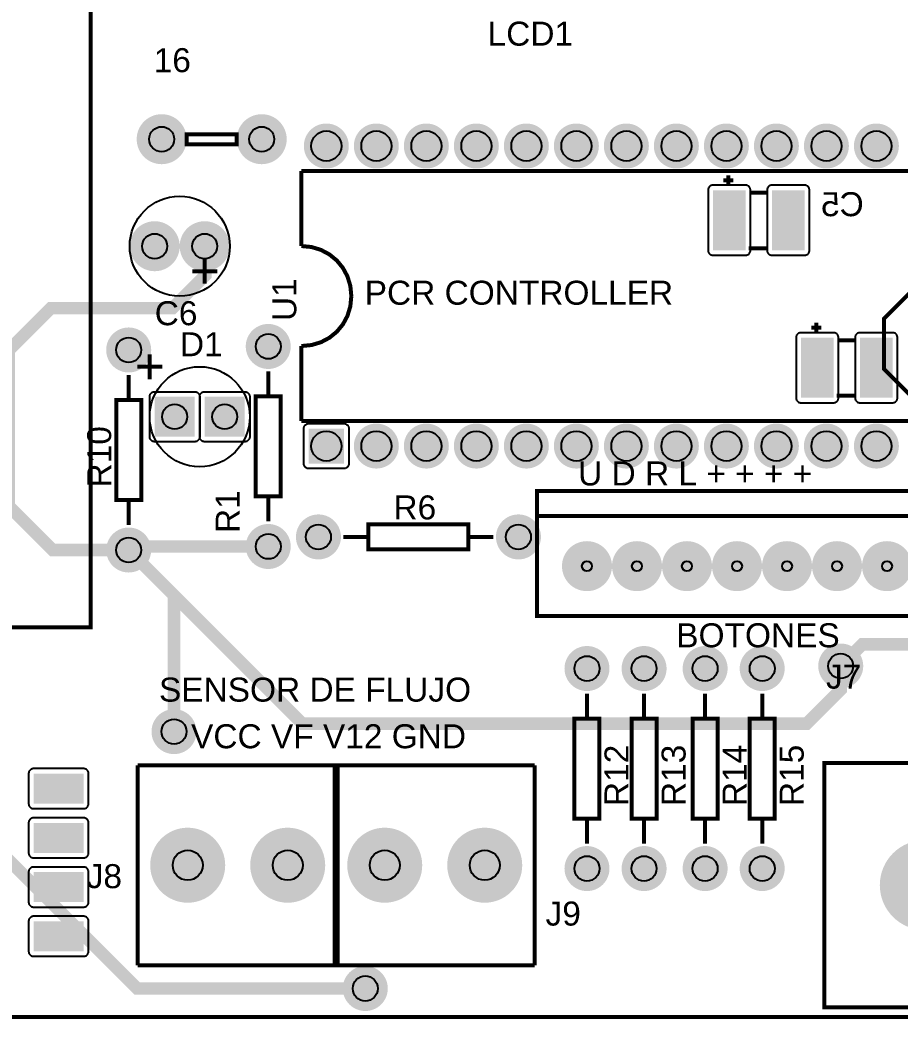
# Model space of a CAD drawing. Header units: inches. Extents: x -2.6 to 2.6, y -2.07 to 2.07.
# Drawn here: x -1.599 to 0.161, y -1.976 to 0.022 of the extents above; entities that cross this region are included whole.
import ezdxf

# ---------------------------------------------------------------- set-up
doc = ezdxf.new("R2010")
doc.units = ezdxf.units.IN
doc.layers.get('0').update_dxf_attribs({"linetype": 'CONTINUOUS'})

# ---------------------------------------------------------------- blocks, each defined once
blk = doc.blocks.new('RPAD')
blk.add_trace([(-0.5, -0.5), (-0.5, 0.5), (0.5, -0.5), (0.5, 0.5)])
blk = doc.blocks.new('EPAD')
at = {"const_width": 0.5}
blk.add_lwpolyline([(-0.25, 0, 1), (0.25, 0, 1)], format="xyb", close=True, dxfattribs=at)

msp = doc.modelspace()

# ---------------------------------------------------------------- linework, layer by layer
for points, const_width in [([(-2.596772, -1.972047), (2.596772, -1.972047), (2.596772, 2.066535), (-2.596772, 2.066535), (-2.596772, -1.972047)], 0.008), ([(-2.596772, -1.972047), (2.596772, -1.972047), (2.596772, 2.066535), (-2.596772, 2.066535), (-2.596772, -1.972047)], 0.008), ([(-2.596772, -1.972047), (2.596772, -1.972047), (2.596772, 2.066535), (-2.596772, 2.066535), (-2.596772, -1.972047)], 0.008), ([(-2.528756, -1.192772), (-1.45789, -1.192772), (-1.45789, 0.87022), (-2.528756, 0.87022), (-2.528756, -1.192772)], 0.008), ([(-2.528756, -1.192772), (-1.45789, -1.192772), (-1.45789, 0.87022), (-2.528756, 0.87022), (-2.528756, -1.192772)], 0.008), ([(-2.528756, -1.192772), (-1.45789, -1.192772), (-1.45789, 0.87022), (-2.528756, 0.87022), (-2.528756, -1.192772)], 0.008), ([(-1.265772, -0.226701), (-1.165772, -0.226701), (-1.165772, -0.206701), (-1.265772, -0.206701), (-1.265772, -0.226701)], 0.008), ([(-1.265772, -0.226701), (-1.165772, -0.226701), (-1.165772, -0.206701), (-1.265772, -0.206701), (-1.265772, -0.226701)], 0.008), ([(-1.265772, -0.226701), (-1.165772, -0.226701), (-1.165772, -0.206701), (-1.265772, -0.206701), (-1.265772, -0.226701)], 0.008), ([(-1.036535, -0.430315), (-1.036535, -0.280315)], 0.008), ([(-1.036535, -0.280315), (0.963465, -0.280315)], 0.008), ([(-1.036535, -0.430315), (-1.036535, -0.280315)], 0.008), ([(-1.036535, -0.280315), (0.963465, -0.280315)], 0.008), ([(-1.036535, -0.430315), (-1.036535, -0.280315)], 0.008), ([(-1.036535, -0.280315), (0.963465, -0.280315)], 0.008), ([(-0.172772, -0.298701), (-0.192772, -0.298701)], 0.008), ([(-0.172772, -0.298701), (-0.192772, -0.298701)], 0.008), ([(-0.172772, -0.298701), (-0.192772, -0.298701)], 0.008), ([(-0.182772, -0.308701), (-0.182772, -0.288701)], 0.008), ([(-0.182772, -0.308701), (-0.182772, -0.288701)], 0.008), ([(-0.182772, -0.308701), (-0.182772, -0.288701)], 0.008), ([(-0.102772, -0.323701), (-0.140772, -0.323701)], 0.008), ([(-0.102772, -0.323701), (-0.140772, -0.323701)], 0.008), ([(-0.102772, -0.323701), (-0.140772, -0.323701)], 0.008), ([(-1.102685, -1.031142), (-1.366293, -1.031142), (-1.375862, -1.021573), (-1.381772, -1.038187), (-1.534111, -1.038187), (-1.621763, -0.950535), (-1.621763, -0.638771), (-1.537717, -0.554724), (-1.29426, -0.554724), (-1.228321, -0.488786), (-1.228321, -0.432151), (-1.229772, -0.430701)], 0.025), ([(-0.936535, -0.530315), (-0.938535, -0.50994), (-0.944285, -0.491065), (-0.95341, -0.474065), (-0.965535, -0.459315), (-0.980285, -0.44719), (-0.997285, -0.438065), (-1.016161, -0.432315), (-1.036535, -0.430315)], 0.008), ([(-0.936535, -0.530315), (-0.938535, -0.50994), (-0.944285, -0.491065), (-0.95341, -0.474065), (-0.965535, -0.459315), (-0.980285, -0.44719), (-0.997285, -0.438065), (-1.016161, -0.432315), (-1.036535, -0.430315)], 0.008), ([(-0.936535, -0.530315), (-0.938535, -0.50994), (-0.944285, -0.491065), (-0.95341, -0.474065), (-0.965535, -0.459315), (-0.980285, -0.44719), (-0.997285, -0.438065), (-1.016161, -0.432315), (-1.036535, -0.430315)], 0.008), ([(-0.102772, -0.434701), (-0.141772, -0.434701)], 0.008), ([(-0.102772, -0.434701), (-0.141772, -0.434701)], 0.008), ([(-0.102772, -0.434701), (-0.141772, -0.434701)], 0.008), ([(-1.229772, -0.505701), (-1.229772, -0.455701)], 0.008), ([(-1.229772, -0.505701), (-1.229772, -0.455701)], 0.008), ([(-1.229772, -0.505701), (-1.229772, -0.455701)], 0.008), ([(-1.204772, -0.480701), (-1.254772, -0.480701)], 0.008), ([(-1.204772, -0.480701), (-1.254772, -0.480701)], 0.008), ([(-1.204772, -0.480701), (-1.254772, -0.480701)], 0.008), ([(-0.936535, -0.530315), (-0.938535, -0.550977), (-0.944285, -0.569987), (-0.95341, -0.587004), (-0.965535, -0.60169), (-0.980285, -0.613704), (-0.997285, -0.622706), (-1.016161, -0.628356), (-1.036535, -0.630315)], 0.008), ([(-0.936535, -0.530315), (-0.938535, -0.550977), (-0.944285, -0.569987), (-0.95341, -0.587004), (-0.965535, -0.60169), (-0.980285, -0.613704), (-0.997285, -0.622706), (-1.016161, -0.628356), (-1.036535, -0.630315)], 0.008), ([(-0.936535, -0.530315), (-0.938535, -0.550977), (-0.944285, -0.569987), (-0.95341, -0.587004), (-0.965535, -0.60169), (-0.980285, -0.613704), (-0.997285, -0.622706), (-1.016161, -0.628356), (-1.036535, -0.630315)], 0.008), ([(0.17848, -0.525787), (0.47848, -0.525787), (0.52848, -0.575787), (0.52848, -0.675787), (0.47848, -0.725787), (0.17848, -0.725787), (0.12848, -0.675787), (0.12848, -0.575787), (0.17848, -0.525787)], 0.008), ([(0.17848, -0.525787), (0.47848, -0.525787), (0.52848, -0.575787), (0.52848, -0.675787), (0.47848, -0.725787), (0.17848, -0.725787), (0.12848, -0.675787), (0.12848, -0.575787), (0.17848, -0.525787)], 0.008), ([(0.17848, -0.525787), (0.47848, -0.525787), (0.52848, -0.575787), (0.52848, -0.675787), (0.47848, -0.725787), (0.17848, -0.725787), (0.12848, -0.675787), (0.12848, -0.575787), (0.17848, -0.525787)], 0.008), ([(0.003228, -0.593701), (-0.016772, -0.593701)], 0.008), ([(0.003228, -0.593701), (-0.016772, -0.593701)], 0.008), ([(0.003228, -0.593701), (-0.016772, -0.593701)], 0.008), ([(-0.006772, -0.603701), (-0.006772, -0.583701)], 0.008), ([(-0.006772, -0.603701), (-0.006772, -0.583701)], 0.008), ([(-0.006772, -0.603701), (-0.006772, -0.583701)], 0.008), ([(0.073228, -0.618701), (0.035228, -0.618701)], 0.008), ([(0.073228, -0.618701), (0.035228, -0.618701)], 0.008), ([(0.073228, -0.618701), (0.035228, -0.618701)], 0.008), ([(-1.036535, -0.780315), (-1.036535, -0.630315)], 0.008), ([(-1.036535, -0.780315), (-1.036535, -0.630315)], 0.008), ([(-1.036535, -0.780315), (-1.036535, -0.630315)], 0.008), ([(-1.339772, -0.646701), (-1.339772, -0.696701)], 0.008), ([(-1.339772, -0.646701), (-1.339772, -0.696701)], 0.008), ([(-1.339772, -0.646701), (-1.339772, -0.696701)], 0.008), ([(-1.364772, -0.671701), (-1.314772, -0.671701)], 0.008), ([(-1.364772, -0.671701), (-1.314772, -0.671701)], 0.008), ([(-1.364772, -0.671701), (-1.314772, -0.671701)], 0.008), ([(-1.102685, -0.681142), (-1.102685, -0.731142)], 0.008), ([(-1.102685, -0.681142), (-1.102685, -0.731142)], 0.008), ([(-1.102685, -0.681142), (-1.102685, -0.731142)], 0.008), ([(-1.381772, -0.738187), (-1.381772, -0.688187)], 0.008), ([(-1.381772, -0.738187), (-1.381772, -0.688187)], 0.008), ([(-1.381772, -0.738187), (-1.381772, -0.688187)], 0.008), ([(-1.406772, -0.938187), (-1.356772, -0.938187), (-1.356772, -0.738187), (-1.406772, -0.738187), (-1.406772, -0.938187)], 0.008), ([(-1.406772, -0.938187), (-1.356772, -0.938187), (-1.356772, -0.738187), (-1.406772, -0.738187), (-1.406772, -0.938187)], 0.008), ([(-1.406772, -0.938187), (-1.356772, -0.938187), (-1.356772, -0.738187), (-1.406772, -0.738187), (-1.406772, -0.938187)], 0.008), ([(-1.127685, -0.931142), (-1.077685, -0.931142), (-1.077685, -0.731142), (-1.127685, -0.731142), (-1.127685, -0.931142)], 0.008), ([(-1.127685, -0.931142), (-1.077685, -0.931142), (-1.077685, -0.731142), (-1.127685, -0.731142), (-1.127685, -0.931142)], 0.008), ([(-1.127685, -0.931142), (-1.077685, -0.931142), (-1.077685, -0.731142), (-1.127685, -0.731142), (-1.127685, -0.931142)], 0.008), ([(0.073228, -0.729701), (0.034228, -0.729701)], 0.008), ([(0.073228, -0.729701), (0.034228, -0.729701)], 0.008), ([(0.073228, -0.729701), (0.034228, -0.729701)], 0.008), ([(-1.036535, -0.780315), (0.963465, -0.780315)], 0.008), ([(-1.036535, -0.780315), (0.963465, -0.780315)], 0.008), ([(-1.036535, -0.780315), (0.963465, -0.780315)], 0.008), ([(-0.565276, -1.170472), (0.334724, -1.170472), (0.334724, -0.920472), (-0.565276, -0.920472), (-0.565276, -1.170472)], 0.008), ([(-0.565276, -1.170472), (0.334724, -1.170472), (0.334724, -0.920472), (-0.565276, -0.920472), (-0.565276, -1.170472)], 0.008), ([(-0.565276, -1.170472), (0.334724, -1.170472), (0.334724, -0.920472), (-0.565276, -0.920472), (-0.565276, -1.170472)], 0.008), ([(-1.381772, -0.988187), (-1.381772, -0.938187)], 0.008), ([(-1.381772, -0.988187), (-1.381772, -0.938187)], 0.008), ([(-1.381772, -0.988187), (-1.381772, -0.938187)], 0.008), ([(-1.102685, -0.931142), (-1.102685, -0.981142)], 0.008), ([(-1.102685, -0.931142), (-1.102685, -0.981142)], 0.008), ([(-1.102685, -0.931142), (-1.102685, -0.981142)], 0.008), ([(-0.565276, -0.970472), (0.334724, -0.970472)], 0.008), ([(-0.565276, -0.970472), (0.334724, -0.970472)], 0.008), ([(-0.565276, -0.970472), (0.334724, -0.970472)], 0.008), ([(-0.902323, -1.037031), (-0.702323, -1.037031), (-0.702323, -0.987031), (-0.902323, -0.987031), (-0.902323, -1.037031)], 0.008), ([(-0.902323, -1.037031), (-0.702323, -1.037031), (-0.702323, -0.987031), (-0.902323, -0.987031), (-0.902323, -1.037031)], 0.008), ([(-0.902323, -1.037031), (-0.702323, -1.037031), (-0.702323, -0.987031), (-0.902323, -0.987031), (-0.902323, -1.037031)], 0.008), ([(-0.952323, -1.012031), (-0.902323, -1.012031)], 0.008), ([(-0.952323, -1.012031), (-0.902323, -1.012031)], 0.008), ([(-0.952323, -1.012031), (-0.902323, -1.012031)], 0.008), ([(-0.702323, -1.012031), (-0.652323, -1.012031)], 0.008), ([(-0.702323, -1.012031), (-0.652323, -1.012031)], 0.008), ([(-0.702323, -1.012031), (-0.652323, -1.012031)], 0.008), ([(-1.291163, -1.401354), (-1.291163, -1.128796), (-1.381772, -1.038187)], 0.025), ([(-1.291163, -1.128796), (-1.034525, -1.385433), (-0.025906, -1.385433), (0.04217, -1.317357), (0.04217, -1.270207)], 0.025), ([(0.04217, -1.270207), (0.085657, -1.22672), (0.339393, -1.22672), (0.3705, -1.22672), (0.38973, -1.245951), (0.59214, -1.245951), (0.635512, -1.289323), (0.635512, -1.298819), (0.635512, -1.343701), (0.63315, -1.346063)], 0.025), ([(-1.998813, -1.281135), (-1.364933, -1.915015), (-0.908648, -1.915015)], 0.025), ([(-0.465276, -1.325197), (-0.465276, -1.375197)], 0.008), ([(-0.465276, -1.325197), (-0.465276, -1.375197)], 0.008), ([(-0.465276, -1.325197), (-0.465276, -1.375197)], 0.008), ([(-0.351102, -1.325197), (-0.351102, -1.375197)], 0.008), ([(-0.351102, -1.325197), (-0.351102, -1.375197)], 0.008), ([(-0.351102, -1.325197), (-0.351102, -1.375197)], 0.008), ([(-0.229055, -1.325197), (-0.229055, -1.375197)], 0.008), ([(-0.229055, -1.325197), (-0.229055, -1.375197)], 0.008), ([(-0.229055, -1.325197), (-0.229055, -1.375197)], 0.008), ([(-0.114882, -1.325197), (-0.114882, -1.375197)], 0.008), ([(-0.114882, -1.325197), (-0.114882, -1.375197)], 0.008), ([(-0.114882, -1.325197), (-0.114882, -1.375197)], 0.008), ([(-0.490276, -1.575197), (-0.440276, -1.575197), (-0.440276, -1.375197), (-0.490276, -1.375197), (-0.490276, -1.575197)], 0.008), ([(-0.490276, -1.575197), (-0.440276, -1.575197), (-0.440276, -1.375197), (-0.490276, -1.375197), (-0.490276, -1.575197)], 0.008), ([(-0.490276, -1.575197), (-0.440276, -1.575197), (-0.440276, -1.375197), (-0.490276, -1.375197), (-0.490276, -1.575197)], 0.008), ([(-0.376102, -1.575197), (-0.326102, -1.575197), (-0.326102, -1.375197), (-0.376102, -1.375197), (-0.376102, -1.575197)], 0.008), ([(-0.376102, -1.575197), (-0.326102, -1.575197), (-0.326102, -1.375197), (-0.376102, -1.375197), (-0.376102, -1.575197)], 0.008), ([(-0.376102, -1.575197), (-0.326102, -1.575197), (-0.326102, -1.375197), (-0.376102, -1.375197), (-0.376102, -1.575197)], 0.008), ([(-0.254055, -1.575197), (-0.204055, -1.575197), (-0.204055, -1.375197), (-0.254055, -1.375197), (-0.254055, -1.575197)], 0.008), ([(-0.254055, -1.575197), (-0.204055, -1.575197), (-0.204055, -1.375197), (-0.254055, -1.375197), (-0.254055, -1.575197)], 0.008), ([(-0.254055, -1.575197), (-0.204055, -1.575197), (-0.204055, -1.375197), (-0.254055, -1.375197), (-0.254055, -1.575197)], 0.008), ([(-0.139882, -1.575197), (-0.089882, -1.575197), (-0.089882, -1.375197), (-0.139882, -1.375197), (-0.139882, -1.575197)], 0.008), ([(-0.139882, -1.575197), (-0.089882, -1.575197), (-0.089882, -1.375197), (-0.139882, -1.375197), (-0.139882, -1.575197)], 0.008), ([(-0.139882, -1.575197), (-0.089882, -1.575197), (-0.089882, -1.375197), (-0.139882, -1.375197), (-0.139882, -1.575197)], 0.008), ([(-1.363772, -1.468488), (-1.363772, -1.868488)], 0.008), ([(-1.363772, -1.468488), (-0.963772, -1.468488)], 0.008), ([(-1.363772, -1.468488), (-1.363772, -1.868488)], 0.008), ([(-1.363772, -1.468488), (-0.963772, -1.468488)], 0.008), ([(-1.363772, -1.468488), (-1.363772, -1.868488)], 0.008), ([(-1.363772, -1.468488), (-0.963772, -1.468488)], 0.008), ([(-0.969772, -1.468488), (-0.969772, -1.868488)], 0.008), ([(-0.969772, -1.468488), (-0.569772, -1.468488)], 0.008), ([(-0.969772, -1.468488), (-0.969772, -1.868488)], 0.008), ([(-0.969772, -1.468488), (-0.569772, -1.468488)], 0.008), ([(-0.969772, -1.468488), (-0.969772, -1.868488)], 0.008), ([(-0.969772, -1.468488), (-0.569772, -1.468488)], 0.008), ([(-0.963772, -1.468488), (-0.963772, -1.868488)], 0.008), ([(-0.963772, -1.468488), (-0.963772, -1.868488)], 0.008), ([(-0.963772, -1.468488), (-0.963772, -1.868488)], 0.008), ([(-0.569772, -1.468488), (-0.569772, -1.868488)], 0.008), ([(-0.569772, -1.468488), (-0.569772, -1.868488)], 0.008), ([(-0.569772, -1.468488), (-0.569772, -1.868488)], 0.008), ([(0.009528, -1.952362), (1.38748, -1.952362), (1.38748, -1.464173), (0.009528, -1.464173), (0.009528, -1.952362)], 0.008), ([(0.009528, -1.952362), (1.38748, -1.952362), (1.38748, -1.464173), (0.009528, -1.464173), (0.009528, -1.952362)], 0.008), ([(0.009528, -1.952362), (1.38748, -1.952362), (1.38748, -1.464173), (0.009528, -1.464173), (0.009528, -1.952362)], 0.008), ([(-0.465276, -1.575197), (-0.465276, -1.625197)], 0.008), ([(-0.465276, -1.575197), (-0.465276, -1.625197)], 0.008), ([(-0.465276, -1.575197), (-0.465276, -1.625197)], 0.008), ([(-0.351102, -1.575197), (-0.351102, -1.625197)], 0.008), ([(-0.351102, -1.575197), (-0.351102, -1.625197)], 0.008), ([(-0.351102, -1.575197), (-0.351102, -1.625197)], 0.008), ([(-0.229055, -1.575197), (-0.229055, -1.625197)], 0.008), ([(-0.229055, -1.575197), (-0.229055, -1.625197)], 0.008), ([(-0.229055, -1.575197), (-0.229055, -1.625197)], 0.008), ([(-0.114882, -1.575197), (-0.114882, -1.625197)], 0.008), ([(-0.114882, -1.575197), (-0.114882, -1.625197)], 0.008), ([(-0.114882, -1.575197), (-0.114882, -1.625197)], 0.008), ([(-1.363772, -1.868488), (-0.963772, -1.868488)], 0.008), ([(-1.363772, -1.868488), (-0.963772, -1.868488)], 0.008), ([(-1.363772, -1.868488), (-0.963772, -1.868488)], 0.008), ([(-0.969772, -1.868488), (-0.569772, -1.868488)], 0.008), ([(-0.969772, -1.868488), (-0.569772, -1.868488)], 0.008), ([(-0.969772, -1.868488), (-0.569772, -1.868488)], 0.008)]:
    msp.add_lwpolyline(points, dxfattribs=dict(const_width=const_width))
for points in [[(-0.148272, -0.308701), (-0.213272, -0.308701), (-0.214311, -0.308751), (-0.215316, -0.3089), (-0.216283, -0.309142), (-0.217207, -0.309472), (-0.218083, -0.309887), (-0.218907, -0.310382), (-0.219675, -0.310951), (-0.220381, -0.311591), (-0.221021, -0.312298), (-0.221591, -0.313065), (-0.222085, -0.313889), (-0.2225, -0.314765), (-0.222831, -0.315689), (-0.223073, -0.316656), (-0.223221, -0.317661), (-0.223272, -0.318701), (-0.223272, -0.438701), (-0.223221, -0.43974), (-0.223073, -0.440745), (-0.222831, -0.441712), (-0.2225, -0.442636), (-0.222085, -0.443513), (-0.221591, -0.444337), (-0.221021, -0.445104), (-0.220381, -0.44581), (-0.219675, -0.44645), (-0.218907, -0.44702), (-0.218083, -0.447515), (-0.217207, -0.447929), (-0.216283, -0.44826), (-0.215316, -0.448502), (-0.214311, -0.44865), (-0.213272, -0.448701), (-0.148272, -0.448701), (-0.147232, -0.44865), (-0.146227, -0.448502), (-0.14526, -0.44826), (-0.144336, -0.447929), (-0.14346, -0.447515), (-0.142636, -0.44702), (-0.141868, -0.44645), (-0.141162, -0.44581), (-0.140522, -0.445104), (-0.139953, -0.444337), (-0.139458, -0.443513), (-0.139043, -0.442636), (-0.138713, -0.441712), (-0.13847, -0.440745), (-0.138322, -0.43974), (-0.138272, -0.438701), (-0.138272, -0.318701), (-0.138322, -0.317661), (-0.13847, -0.316656), (-0.138713, -0.315689), (-0.139043, -0.314765), (-0.139458, -0.313889), (-0.139953, -0.313065), (-0.140522, -0.312298), (-0.141162, -0.311591), (-0.141868, -0.310951), (-0.142636, -0.310382), (-0.14346, -0.309887), (-0.144336, -0.309472), (-0.14526, -0.309142), (-0.146227, -0.3089), (-0.147232, -0.308751), (-0.148272, -0.308701)], [(-0.030272, -0.308701), (-0.095272, -0.308701), (-0.096311, -0.308751), (-0.097316, -0.3089), (-0.098283, -0.309142), (-0.099207, -0.309472), (-0.100083, -0.309887), (-0.100907, -0.310382), (-0.101675, -0.310951), (-0.102381, -0.311591), (-0.103021, -0.312298), (-0.103591, -0.313065), (-0.104085, -0.313889), (-0.1045, -0.314765), (-0.104831, -0.315689), (-0.105073, -0.316656), (-0.105221, -0.317661), (-0.105272, -0.318701), (-0.105272, -0.438701), (-0.105221, -0.43974), (-0.105073, -0.440745), (-0.104831, -0.441712), (-0.1045, -0.442636), (-0.104085, -0.443513), (-0.103591, -0.444337), (-0.103021, -0.445104), (-0.102381, -0.44581), (-0.101675, -0.44645), (-0.100907, -0.44702), (-0.100083, -0.447515), (-0.099207, -0.447929), (-0.098283, -0.44826), (-0.097316, -0.448502), (-0.096311, -0.44865), (-0.095272, -0.448701), (-0.030272, -0.448701), (-0.029232, -0.44865), (-0.028227, -0.448502), (-0.02726, -0.44826), (-0.026336, -0.447929), (-0.02546, -0.447515), (-0.024636, -0.44702), (-0.023868, -0.44645), (-0.023162, -0.44581), (-0.022522, -0.445104), (-0.021953, -0.444337), (-0.021458, -0.443513), (-0.021043, -0.442636), (-0.020713, -0.441712), (-0.02047, -0.440745), (-0.020322, -0.43974), (-0.020272, -0.438701), (-0.020272, -0.318701), (-0.020322, -0.317661), (-0.02047, -0.316656), (-0.020713, -0.315689), (-0.021043, -0.314765), (-0.021458, -0.313889), (-0.021953, -0.313065), (-0.022522, -0.312298), (-0.023162, -0.311591), (-0.023868, -0.310951), (-0.024636, -0.310382), (-0.02546, -0.309887), (-0.026336, -0.309472), (-0.02726, -0.309142), (-0.028227, -0.3089), (-0.029232, -0.308751), (-0.030272, -0.308701)], [(0.027728, -0.603701), (-0.037272, -0.603701), (-0.038311, -0.603751), (-0.039316, -0.6039), (-0.040283, -0.604142), (-0.041207, -0.604472), (-0.042083, -0.604887), (-0.042907, -0.605382), (-0.043675, -0.605951), (-0.044381, -0.606591), (-0.045021, -0.607298), (-0.045591, -0.608065), (-0.046085, -0.608889), (-0.0465, -0.609765), (-0.046831, -0.610689), (-0.047073, -0.611656), (-0.047221, -0.612661), (-0.047272, -0.613701), (-0.047272, -0.733701), (-0.047221, -0.73474), (-0.047073, -0.735745), (-0.046831, -0.736712), (-0.0465, -0.737636), (-0.046085, -0.738513), (-0.045591, -0.739337), (-0.045021, -0.740104), (-0.044381, -0.74081), (-0.043675, -0.74145), (-0.042907, -0.74202), (-0.042083, -0.742515), (-0.041207, -0.742929), (-0.040283, -0.74326), (-0.039316, -0.743502), (-0.038311, -0.74365), (-0.037272, -0.743701), (0.027728, -0.743701), (0.028768, -0.74365), (0.029773, -0.743502), (0.03074, -0.74326), (0.031664, -0.742929), (0.03254, -0.742515), (0.033364, -0.74202), (0.034132, -0.74145), (0.034838, -0.74081), (0.035478, -0.740104), (0.036047, -0.739337), (0.036542, -0.738513), (0.036957, -0.737636), (0.037287, -0.736712), (0.03753, -0.735745), (0.037678, -0.73474), (0.037728, -0.733701), (0.037728, -0.613701), (0.037678, -0.612661), (0.03753, -0.611656), (0.037287, -0.610689), (0.036957, -0.609765), (0.036542, -0.608889), (0.036047, -0.608065), (0.035478, -0.607298), (0.034838, -0.606591), (0.034132, -0.605951), (0.033364, -0.605382), (0.03254, -0.604887), (0.031664, -0.604472), (0.03074, -0.604142), (0.029773, -0.6039), (0.028768, -0.603751), (0.027728, -0.603701)], [(0.145728, -0.603701), (0.080728, -0.603701), (0.079689, -0.603751), (0.078684, -0.6039), (0.077717, -0.604142), (0.076793, -0.604472), (0.075917, -0.604887), (0.075093, -0.605382), (0.074325, -0.605951), (0.073619, -0.606591), (0.072979, -0.607298), (0.072409, -0.608065), (0.071915, -0.608889), (0.0715, -0.609765), (0.071169, -0.610689), (0.070927, -0.611656), (0.070779, -0.612661), (0.070728, -0.613701), (0.070728, -0.733701), (0.070779, -0.73474), (0.070927, -0.735745), (0.071169, -0.736712), (0.0715, -0.737636), (0.071915, -0.738513), (0.072409, -0.739337), (0.072979, -0.740104), (0.073619, -0.74081), (0.074325, -0.74145), (0.075093, -0.74202), (0.075917, -0.742515), (0.076793, -0.742929), (0.077717, -0.74326), (0.078684, -0.743502), (0.079689, -0.74365), (0.080728, -0.743701), (0.145728, -0.743701), (0.146768, -0.74365), (0.147773, -0.743502), (0.14874, -0.74326), (0.149664, -0.742929), (0.15054, -0.742515), (0.151364, -0.74202), (0.152132, -0.74145), (0.152838, -0.74081), (0.153478, -0.740104), (0.154047, -0.739337), (0.154542, -0.738513), (0.154957, -0.737636), (0.155287, -0.736712), (0.15553, -0.735745), (0.155678, -0.73474), (0.155728, -0.733701), (0.155728, -0.613701), (0.155678, -0.612661), (0.15553, -0.611656), (0.155287, -0.610689), (0.154957, -0.609765), (0.154542, -0.608889), (0.154047, -0.608065), (0.153478, -0.607298), (0.152838, -0.606591), (0.152132, -0.605951), (0.151364, -0.605382), (0.15054, -0.604887), (0.149664, -0.604472), (0.14874, -0.604142), (0.147773, -0.6039), (0.146768, -0.603751), (0.145728, -0.603701)], [(-1.329772, -0.721701), (-1.249772, -0.721701), (-1.248732, -0.721751), (-1.247727, -0.7219), (-1.24676, -0.722142), (-1.245836, -0.722472), (-1.24496, -0.722887), (-1.244136, -0.723382), (-1.243368, -0.723951), (-1.242662, -0.724591), (-1.242022, -0.725298), (-1.241453, -0.726065), (-1.240958, -0.726889), (-1.240543, -0.727765), (-1.240213, -0.728689), (-1.23997, -0.729656), (-1.239822, -0.730661), (-1.239772, -0.731701), (-1.239772, -0.811701), (-1.239822, -0.81274), (-1.23997, -0.813745), (-1.240213, -0.814712), (-1.240543, -0.815636), (-1.240958, -0.816513), (-1.241453, -0.817337), (-1.242022, -0.818104), (-1.242662, -0.81881), (-1.243368, -0.81945), (-1.244136, -0.82002), (-1.24496, -0.820515), (-1.245836, -0.820929), (-1.24676, -0.82126), (-1.247727, -0.821502), (-1.248732, -0.82165), (-1.249772, -0.821701), (-1.329772, -0.821701), (-1.330811, -0.82165), (-1.331816, -0.821502), (-1.332783, -0.82126), (-1.333707, -0.820929), (-1.334583, -0.820515), (-1.335407, -0.82002), (-1.336175, -0.81945), (-1.336881, -0.81881), (-1.337521, -0.818104), (-1.338091, -0.817337), (-1.338585, -0.816513), (-1.339, -0.815636), (-1.339331, -0.814712), (-1.339573, -0.813745), (-1.339721, -0.81274), (-1.339772, -0.811701), (-1.339772, -0.731701), (-1.339721, -0.730661), (-1.339573, -0.729656), (-1.339331, -0.728689), (-1.339, -0.727765), (-1.338585, -0.726889), (-1.338091, -0.726065), (-1.337521, -0.725298), (-1.336881, -0.724591), (-1.336175, -0.723951), (-1.335407, -0.723382), (-1.334583, -0.722887), (-1.333707, -0.722472), (-1.332783, -0.722142), (-1.331816, -0.7219), (-1.330811, -0.721751), (-1.329772, -0.721701)], [(-1.229772, -0.721701), (-1.149772, -0.721701), (-1.148732, -0.721751), (-1.147727, -0.7219), (-1.14676, -0.722142), (-1.145836, -0.722472), (-1.14496, -0.722887), (-1.144136, -0.723382), (-1.143368, -0.723951), (-1.142662, -0.724591), (-1.142022, -0.725298), (-1.141453, -0.726065), (-1.140958, -0.726889), (-1.140543, -0.727765), (-1.140213, -0.728689), (-1.13997, -0.729656), (-1.139822, -0.730661), (-1.139772, -0.731701), (-1.139772, -0.811701), (-1.139822, -0.81274), (-1.13997, -0.813745), (-1.140213, -0.814712), (-1.140543, -0.815636), (-1.140958, -0.816513), (-1.141453, -0.817337), (-1.142022, -0.818104), (-1.142662, -0.81881), (-1.143368, -0.81945), (-1.144136, -0.82002), (-1.14496, -0.820515), (-1.145836, -0.820929), (-1.14676, -0.82126), (-1.147727, -0.821502), (-1.148732, -0.82165), (-1.149772, -0.821701), (-1.229772, -0.821701), (-1.230811, -0.82165), (-1.231816, -0.821502), (-1.232783, -0.82126), (-1.233707, -0.820929), (-1.234583, -0.820515), (-1.235407, -0.82002), (-1.236175, -0.81945), (-1.236881, -0.81881), (-1.237521, -0.818104), (-1.238091, -0.817337), (-1.238585, -0.816513), (-1.239, -0.815636), (-1.239331, -0.814712), (-1.239573, -0.813745), (-1.239721, -0.81274), (-1.239772, -0.811701), (-1.239772, -0.731701), (-1.239721, -0.730661), (-1.239573, -0.729656), (-1.239331, -0.728689), (-1.239, -0.727765), (-1.238585, -0.726889), (-1.238091, -0.726065), (-1.237521, -0.725298), (-1.236881, -0.724591), (-1.236175, -0.723951), (-1.235407, -0.723382), (-1.234583, -0.722887), (-1.233707, -0.722472), (-1.232783, -0.722142), (-1.231816, -0.7219), (-1.230811, -0.721751), (-1.229772, -0.721701)], [(-1.021535, -0.785315), (-0.951535, -0.785315), (-0.950496, -0.785365), (-0.949491, -0.785514), (-0.948524, -0.785756), (-0.9476, -0.786087), (-0.946724, -0.786501), (-0.9459, -0.786996), (-0.945132, -0.787565), (-0.944426, -0.788206), (-0.943786, -0.788912), (-0.943217, -0.789679), (-0.942722, -0.790503), (-0.942307, -0.79138), (-0.941976, -0.792304), (-0.941734, -0.79327), (-0.941586, -0.794276), (-0.941535, -0.795315), (-0.941535, -0.865315), (-0.941586, -0.866354), (-0.941734, -0.867359), (-0.941976, -0.868326), (-0.942307, -0.86925), (-0.942722, -0.870127), (-0.943217, -0.870951), (-0.943786, -0.871718), (-0.944426, -0.872424), (-0.945132, -0.873065), (-0.9459, -0.873634), (-0.946724, -0.874129), (-0.9476, -0.874543), (-0.948524, -0.874874), (-0.949491, -0.875116), (-0.950496, -0.875265), (-0.951535, -0.875315), (-1.021535, -0.875315), (-1.022575, -0.875265), (-1.02358, -0.875116), (-1.024547, -0.874874), (-1.025471, -0.874543), (-1.026347, -0.874129), (-1.027171, -0.873634), (-1.027939, -0.873065), (-1.028645, -0.872424), (-1.029285, -0.871718), (-1.029854, -0.870951), (-1.030349, -0.870127), (-1.030764, -0.86925), (-1.031094, -0.868326), (-1.031337, -0.867359), (-1.031485, -0.866354), (-1.031535, -0.865315), (-1.031535, -0.795315), (-1.031485, -0.794276), (-1.031337, -0.79327), (-1.031094, -0.792304), (-1.030764, -0.79138), (-1.030349, -0.790503), (-1.029854, -0.789679), (-1.029285, -0.788912), (-1.028645, -0.788206), (-1.027939, -0.787565), (-1.027171, -0.786996), (-1.026347, -0.786501), (-1.025471, -0.786087), (-1.024547, -0.785756), (-1.02358, -0.785514), (-1.022575, -0.785365), (-1.021535, -0.785315)], [(-1.461969, -1.545354), (-1.461969, -1.485354), (-1.462019, -1.484315), (-1.462167, -1.48331), (-1.462409, -1.482343), (-1.46274, -1.481419), (-1.463155, -1.480543), (-1.46365, -1.479719), (-1.464219, -1.478951), (-1.464859, -1.478245), (-1.465565, -1.477605), (-1.466333, -1.477035), (-1.467157, -1.476541), (-1.468033, -1.476126), (-1.468957, -1.475795), (-1.469924, -1.475553), (-1.470929, -1.475405), (-1.471969, -1.475354), (-1.571969, -1.475354), (-1.573008, -1.475405), (-1.574013, -1.475553), (-1.57498, -1.475795), (-1.575904, -1.476126), (-1.57678, -1.476541), (-1.577604, -1.477035), (-1.578372, -1.477605), (-1.579078, -1.478245), (-1.579718, -1.478951), (-1.580287, -1.479719), (-1.580782, -1.480543), (-1.581197, -1.481419), (-1.581528, -1.482343), (-1.58177, -1.48331), (-1.581918, -1.484315), (-1.581969, -1.485354), (-1.581969, -1.545354), (-1.581918, -1.546394), (-1.58177, -1.547399), (-1.581528, -1.548366), (-1.581197, -1.54929), (-1.580782, -1.550166), (-1.580287, -1.55099), (-1.579718, -1.551758), (-1.579078, -1.552464), (-1.578372, -1.553104), (-1.577604, -1.553673), (-1.57678, -1.554168), (-1.575904, -1.554583), (-1.57498, -1.554913), (-1.574013, -1.555156), (-1.573008, -1.555304), (-1.571969, -1.555354), (-1.471969, -1.555354), (-1.470929, -1.555304), (-1.469924, -1.555156), (-1.468957, -1.554913), (-1.468033, -1.554583), (-1.467157, -1.554168), (-1.466333, -1.553673), (-1.465565, -1.553104), (-1.464859, -1.552464), (-1.464219, -1.551758), (-1.46365, -1.55099), (-1.463155, -1.550166), (-1.46274, -1.54929), (-1.462409, -1.548366), (-1.462167, -1.547399), (-1.462019, -1.546394), (-1.461969, -1.545354)], [(-1.461969, -1.64378), (-1.461969, -1.58378), (-1.462019, -1.58274), (-1.462167, -1.581735), (-1.462409, -1.580768), (-1.46274, -1.579844), (-1.463155, -1.578968), (-1.46365, -1.578144), (-1.464219, -1.577376), (-1.464859, -1.57667), (-1.465565, -1.57603), (-1.466333, -1.575461), (-1.467157, -1.574966), (-1.468033, -1.574551), (-1.468957, -1.57422), (-1.469924, -1.573978), (-1.470929, -1.57383), (-1.471969, -1.57378), (-1.571969, -1.57378), (-1.573008, -1.57383), (-1.574013, -1.573978), (-1.57498, -1.57422), (-1.575904, -1.574551), (-1.57678, -1.574966), (-1.577604, -1.575461), (-1.578372, -1.57603), (-1.579078, -1.57667), (-1.579718, -1.577376), (-1.580287, -1.578144), (-1.580782, -1.578968), (-1.581197, -1.579844), (-1.581528, -1.580768), (-1.58177, -1.581735), (-1.581918, -1.58274), (-1.581969, -1.58378), (-1.581969, -1.64378), (-1.581918, -1.644819), (-1.58177, -1.645824), (-1.581528, -1.646791), (-1.581197, -1.647715), (-1.580782, -1.648591), (-1.580287, -1.649415), (-1.579718, -1.650183), (-1.579078, -1.650889), (-1.578372, -1.651529), (-1.577604, -1.652098), (-1.57678, -1.652593), (-1.575904, -1.653008), (-1.57498, -1.653339), (-1.574013, -1.653581), (-1.573008, -1.653729), (-1.571969, -1.65378), (-1.471969, -1.65378), (-1.470929, -1.653729), (-1.469924, -1.653581), (-1.468957, -1.653339), (-1.468033, -1.653008), (-1.467157, -1.652593), (-1.466333, -1.652098), (-1.465565, -1.651529), (-1.464859, -1.650889), (-1.464219, -1.650183), (-1.46365, -1.649415), (-1.463155, -1.648591), (-1.46274, -1.647715), (-1.462409, -1.646791), (-1.462167, -1.645824), (-1.462019, -1.644819), (-1.461969, -1.64378)], [(-1.461969, -1.742205), (-1.461969, -1.682205), (-1.462019, -1.681165), (-1.462167, -1.68016), (-1.462409, -1.679193), (-1.46274, -1.678269), (-1.463155, -1.677393), (-1.46365, -1.676569), (-1.464219, -1.675801), (-1.464859, -1.675095), (-1.465565, -1.674455), (-1.466333, -1.673886), (-1.467157, -1.673391), (-1.468033, -1.672976), (-1.468957, -1.672646), (-1.469924, -1.672404), (-1.470929, -1.672255), (-1.471969, -1.672205), (-1.571969, -1.672205), (-1.573008, -1.672255), (-1.574013, -1.672404), (-1.57498, -1.672646), (-1.575904, -1.672976), (-1.57678, -1.673391), (-1.577604, -1.673886), (-1.578372, -1.674455), (-1.579078, -1.675095), (-1.579718, -1.675801), (-1.580287, -1.676569), (-1.580782, -1.677393), (-1.581197, -1.678269), (-1.581528, -1.679193), (-1.58177, -1.68016), (-1.581918, -1.681165), (-1.581969, -1.682205), (-1.581969, -1.742205), (-1.581918, -1.743244), (-1.58177, -1.744249), (-1.581528, -1.745216), (-1.581197, -1.74614), (-1.580782, -1.747017), (-1.580287, -1.747841), (-1.579718, -1.748608), (-1.579078, -1.749314), (-1.578372, -1.749954), (-1.577604, -1.750524), (-1.57678, -1.751018), (-1.575904, -1.751433), (-1.57498, -1.751764), (-1.574013, -1.752006), (-1.573008, -1.752154), (-1.571969, -1.752205), (-1.471969, -1.752205), (-1.470929, -1.752154), (-1.469924, -1.752006), (-1.468957, -1.751764), (-1.468033, -1.751433), (-1.467157, -1.751018), (-1.466333, -1.750524), (-1.465565, -1.749954), (-1.464859, -1.749314), (-1.464219, -1.748608), (-1.46365, -1.747841), (-1.463155, -1.747017), (-1.46274, -1.74614), (-1.462409, -1.745216), (-1.462167, -1.744249), (-1.462019, -1.743244), (-1.461969, -1.742205)], [(-1.461969, -1.84063), (-1.461969, -1.78063), (-1.462019, -1.779591), (-1.462167, -1.778585), (-1.462409, -1.777619), (-1.46274, -1.776694), (-1.463155, -1.775818), (-1.46365, -1.774994), (-1.464219, -1.774226), (-1.464859, -1.77352), (-1.465565, -1.77288), (-1.466333, -1.772311), (-1.467157, -1.771817), (-1.468033, -1.771402), (-1.468957, -1.771071), (-1.469924, -1.770829), (-1.470929, -1.77068), (-1.471969, -1.77063), (-1.571969, -1.77063), (-1.573008, -1.77068), (-1.574013, -1.770829), (-1.57498, -1.771071), (-1.575904, -1.771402), (-1.57678, -1.771817), (-1.577604, -1.772311), (-1.578372, -1.77288), (-1.579078, -1.77352), (-1.579718, -1.774226), (-1.580287, -1.774994), (-1.580782, -1.775818), (-1.581197, -1.776694), (-1.581528, -1.777619), (-1.58177, -1.778585), (-1.581918, -1.779591), (-1.581969, -1.78063), (-1.581969, -1.84063), (-1.581918, -1.841669), (-1.58177, -1.842674), (-1.581528, -1.843641), (-1.581197, -1.844565), (-1.580782, -1.845442), (-1.580287, -1.846266), (-1.579718, -1.847033), (-1.579078, -1.847739), (-1.578372, -1.84838), (-1.577604, -1.848949), (-1.57678, -1.849443), (-1.575904, -1.849858), (-1.57498, -1.850189), (-1.574013, -1.850431), (-1.573008, -1.85058), (-1.571969, -1.85063), (-1.471969, -1.85063), (-1.470929, -1.85058), (-1.469924, -1.850431), (-1.468957, -1.850189), (-1.468033, -1.849858), (-1.467157, -1.849443), (-1.466333, -1.848949), (-1.465565, -1.84838), (-1.464859, -1.847739), (-1.464219, -1.847033), (-1.46365, -1.846266), (-1.463155, -1.845442), (-1.46274, -1.844565), (-1.462409, -1.843641), (-1.462167, -1.842674), (-1.462019, -1.841669), (-1.461969, -1.84063)]]:
    msp.add_lwpolyline(points, close=True)
for centre, radius in [((-1.315772, -0.216701), 0.025), ((-1.115772, -0.216701), 0.025), ((-0.986535, -0.230315), 0.03), ((-0.886535, -0.230315), 0.03), ((-0.786535, -0.230315), 0.03), ((-0.686535, -0.230315), 0.03), ((-0.586535, -0.230315), 0.03), ((-0.486535, -0.230315), 0.03), ((-0.386535, -0.230315), 0.03), ((-0.286535, -0.230315), 0.03), ((-0.186535, -0.230315), 0.03), ((-0.086535, -0.230315), 0.03), ((0.013465, -0.230315), 0.03), ((0.113465, -0.230315), 0.03), ((-1.279772, -0.430701), 0.1), ((-1.279772, -0.430701), 0.1), ((-1.279772, -0.430701), 0.1), ((-1.329772, -0.430701), 0.025), ((-1.229772, -0.430701), 0.025), ((-1.381772, -0.638187), 0.025), ((-1.102685, -0.631142), 0.025), ((-1.239772, -0.771701), 0.1), ((-1.239772, -0.771701), 0.1), ((-1.239772, -0.771701), 0.1), ((-1.289772, -0.771701), 0.025), ((-1.189772, -0.771701), 0.025), ((-1.239772, -0.771701), 0), ((-1.239772, -0.771701), 0), ((-1.239772, -0.771701), 0), ((-0.986535, -0.830315), 0.03), ((-0.886535, -0.830315), 0.03), ((-0.786535, -0.830315), 0.03), ((-0.686535, -0.830315), 0.03), ((-0.586535, -0.830315), 0.03), ((-0.486535, -0.830315), 0.03), ((-0.386535, -0.830315), 0.03), ((-0.286535, -0.830315), 0.03), ((-0.186535, -0.830315), 0.03), ((-0.086535, -0.830315), 0.03), ((0.013465, -0.830315), 0.03), ((0.113465, -0.830315), 0.03), ((-1.002323, -1.012032), 0.025), ((-0.602323, -1.012032), 0.025), ((-1.381772, -1.038187), 0.025), ((-1.102685, -1.031142), 0.025), ((-0.465276, -1.070472), 0.01), ((-0.365276, -1.070472), 0.01), ((-0.265276, -1.070472), 0.01), ((-0.165276, -1.070472), 0.01), ((-0.065276, -1.070472), 0.01), ((0.034724, -1.070472), 0.01), ((0.134724, -1.070472), 0.01), ((-0.465276, -1.275197), 0.025), ((-0.351102, -1.275197), 0.025), ((-0.229055, -1.275197), 0.025), ((-0.114882, -1.275197), 0.025), ((0.04217, -1.270207), 0.025), ((-1.291163, -1.401354), 0.025), ((-1.263772, -1.668488), 0.03), ((-1.063772, -1.668488), 0.03), ((-0.869772, -1.668488), 0.03), ((-0.669772, -1.668488), 0.03), ((-0.465276, -1.675197), 0.025), ((-0.351102, -1.675197), 0.025), ((-0.229055, -1.675197), 0.025), ((-0.114882, -1.675197), 0.025), ((-0.908648, -1.915015), 0.025)]:
    msp.add_circle(centre, radius)

# ---------------------------------------------------------------- block references
for name, p, xscale, yscale in [('EPAD', (-1.315772, -0.216701), 0.1, 0.1), ('EPAD', (-1.315772, -0.216701), 0.08, 0.08), ('EPAD', (-1.115772, -0.216701), 0.1, 0.1), ('EPAD', (-1.115772, -0.216701), 0.08, 0.08), ('EPAD', (-0.986535, -0.230315), 0.09, 0.09), ('EPAD', (-0.986535, -0.230315), 0.07, 0.07), ('EPAD', (-0.886535, -0.230315), 0.09, 0.09), ('EPAD', (-0.886535, -0.230315), 0.07, 0.07), ('EPAD', (-0.786535, -0.230315), 0.09, 0.09), ('EPAD', (-0.786535, -0.230315), 0.07, 0.07), ('EPAD', (-0.686535, -0.230315), 0.09, 0.09), ('EPAD', (-0.686535, -0.230315), 0.07, 0.07), ('EPAD', (-0.586535, -0.230315), 0.09, 0.09), ('EPAD', (-0.586535, -0.230315), 0.07, 0.07), ('EPAD', (-0.486535, -0.230315), 0.09, 0.09), ('EPAD', (-0.486535, -0.230315), 0.07, 0.07), ('EPAD', (-0.386535, -0.230315), 0.09, 0.09), ('EPAD', (-0.386535, -0.230315), 0.07, 0.07), ('EPAD', (-0.286535, -0.230315), 0.09, 0.09), ('EPAD', (-0.286535, -0.230315), 0.07, 0.07), ('EPAD', (-0.186535, -0.230315), 0.09, 0.09), ('EPAD', (-0.186535, -0.230315), 0.07, 0.07), ('EPAD', (-0.086535, -0.230315), 0.09, 0.09), ('EPAD', (-0.086535, -0.230315), 0.07, 0.07), ('EPAD', (0.013465, -0.230315), 0.09, 0.09), ('EPAD', (0.013465, -0.230315), 0.07, 0.07), ('EPAD', (0.113465, -0.230315), 0.09, 0.09), ('EPAD', (0.113465, -0.230315), 0.07, 0.07), ('RPAD', (-0.180772, -0.378701), 0.065, 0.12), ('RPAD', (-0.062772, -0.378701), 0.065, 0.12), ('EPAD', (-1.329772, -0.430701), 0.1, 0.1), ('EPAD', (-1.329772, -0.430701), 0.08, 0.08), ('EPAD', (-1.229772, -0.430701), 0.1, 0.1), ('EPAD', (-1.229772, -0.430701), 0.08, 0.08), ('EPAD', (-1.381772, -0.638187), 0.09, 0.09), ('EPAD', (-1.102685, -0.631142), 0.09, 0.09), ('EPAD', (-1.102685, -0.631142), 0.07, 0.07), ('EPAD', (-1.381772, -0.638187), 0.07, 0.07), ('RPAD', (-0.004772, -0.673701), 0.065, 0.12), ('RPAD', (0.113228, -0.673701), 0.065, 0.12), ('RPAD', (-1.289772, -0.771701), 0.08, 0.08), ('RPAD', (-1.189772, -0.771701), 0.08, 0.08), ('RPAD', (-0.986535, -0.830315), 0.07, 0.07), ('EPAD', (-0.886535, -0.830315), 0.09, 0.09), ('EPAD', (-0.886535, -0.830315), 0.07, 0.07), ('EPAD', (-0.786535, -0.830315), 0.09, 0.09), ('EPAD', (-0.786535, -0.830315), 0.07, 0.07), ('EPAD', (-0.686535, -0.830315), 0.09, 0.09), ('EPAD', (-0.686535, -0.830315), 0.07, 0.07), ('EPAD', (-0.586535, -0.830315), 0.09, 0.09), ('EPAD', (-0.586535, -0.830315), 0.07, 0.07), ('EPAD', (-0.486535, -0.830315), 0.09, 0.09), ('EPAD', (-0.486535, -0.830315), 0.07, 0.07), ('EPAD', (-0.386535, -0.830315), 0.09, 0.09), ('EPAD', (-0.386535, -0.830315), 0.07, 0.07), ('EPAD', (-0.286535, -0.830315), 0.09, 0.09), ('EPAD', (-0.286535, -0.830315), 0.07, 0.07), ('EPAD', (-0.186535, -0.830315), 0.09, 0.09), ('EPAD', (-0.186535, -0.830315), 0.07, 0.07), ('EPAD', (-0.086535, -0.830315), 0.09, 0.09), ('EPAD', (-0.086535, -0.830315), 0.07, 0.07), ('EPAD', (0.013465, -0.830315), 0.09, 0.09), ('EPAD', (0.013465, -0.830315), 0.07, 0.07), ('EPAD', (0.113465, -0.830315), 0.09, 0.09), ('EPAD', (0.113465, -0.830315), 0.07, 0.07), ('EPAD', (-1.002323, -1.012031), 0.09, 0.09), ('EPAD', (-1.002323, -1.012031), 0.07, 0.07), ('EPAD', (-0.602323, -1.012031), 0.09, 0.09), ('EPAD', (-0.602323, -1.012031), 0.07, 0.07), ('EPAD', (-1.381772, -1.038187), 0.09, 0.09), ('EPAD', (-1.102685, -1.031142), 0.09, 0.09), ('EPAD', (-1.102685, -1.031142), 0.07, 0.07), ('EPAD', (-1.381772, -1.038187), 0.07, 0.07), ('EPAD', (-0.465276, -1.070472), 0.1, 0.1), ('EPAD', (-0.465276, -1.070472), 0.08, 0.08), ('EPAD', (-0.365276, -1.070472), 0.1, 0.1), ('EPAD', (-0.365276, -1.070472), 0.08, 0.08), ('EPAD', (-0.265276, -1.070472), 0.1, 0.1), ('EPAD', (-0.265276, -1.070472), 0.08, 0.08), ('EPAD', (-0.165276, -1.070472), 0.1, 0.1), ('EPAD', (-0.165276, -1.070472), 0.08, 0.08), ('EPAD', (-0.065276, -1.070472), 0.1, 0.1), ('EPAD', (-0.065276, -1.070472), 0.08, 0.08), ('EPAD', (0.034724, -1.070472), 0.1, 0.1), ('EPAD', (0.034724, -1.070472), 0.08, 0.08), ('EPAD', (0.134724, -1.070472), 0.1, 0.1), ('EPAD', (0.134724, -1.070472), 0.08, 0.08), ('EPAD', (-0.465276, -1.275197), 0.09, 0.09), ('EPAD', (-0.351102, -1.275197), 0.09, 0.09), ('EPAD', (-0.229055, -1.275197), 0.09, 0.09), ('EPAD', (-0.114882, -1.275197), 0.09, 0.09), ('EPAD', (0.04217, -1.270207), 0.09, 0.09), ('EPAD', (0.04217, -1.270207), 0.07, 0.07), ('EPAD', (-0.465276, -1.275197), 0.07, 0.07), ('EPAD', (-0.351102, -1.275197), 0.07, 0.07), ('EPAD', (-0.229055, -1.275197), 0.07, 0.07), ('EPAD', (-0.114882, -1.275197), 0.07, 0.07), ('EPAD', (-1.291163, -1.401354), 0.09, 0.09), ('EPAD', (-1.291163, -1.401354), 0.07, 0.07), ('EPAD', (-1.263772, -1.668488), 0.15, 0.15), ('EPAD', (-1.063772, -1.668488), 0.15, 0.15), ('EPAD', (-0.869772, -1.668488), 0.15, 0.15), ('EPAD', (-0.669772, -1.668488), 0.15, 0.15), ('EPAD', (-1.263772, -1.668488), 0.12, 0.12), ('EPAD', (-1.063772, -1.668488), 0.12, 0.12), ('EPAD', (-0.869772, -1.668488), 0.12, 0.12), ('EPAD', (-0.669772, -1.668488), 0.12, 0.12), ('EPAD', (-0.465276, -1.675197), 0.09, 0.09), ('EPAD', (-0.351102, -1.675197), 0.09, 0.09), ('EPAD', (-0.229055, -1.675197), 0.09, 0.09), ('EPAD', (-0.114882, -1.675197), 0.09, 0.09), ('EPAD', (0.210315, -1.708268), 0.18, 0.18), ('EPAD', (0.210315, -1.708268), 0.15, 0.15), ('EPAD', (-0.465276, -1.675197), 0.07, 0.07), ('EPAD', (-0.351102, -1.675197), 0.07, 0.07), ('EPAD', (-0.229055, -1.675197), 0.07, 0.07), ('EPAD', (-0.114882, -1.675197), 0.07, 0.07), ('EPAD', (-0.908648, -1.915015), 0.09, 0.09), ('EPAD', (-0.908648, -1.915015), 0.07, 0.07)]:
    msp.add_blockref(name, p, dxfattribs=dict(xscale=xscale, yscale=yscale))
at = {"xscale": 0.06, "yscale": 0.1, "rotation": -90}
for p in [(-1.521968, -1.515354), (-1.521968, -1.61378), (-1.521968, -1.712205), (-1.521968, -1.81063)]:
    msp.add_blockref('RPAD', p, dxfattribs=at)

# ---------------------------------------------------------------- texts
at = {"width": 1.041667}
for s, p in [('LCD1', (-0.664008, -0.029677)), ('LCD1', (-0.664008, -0.029677)), ('LCD1', (-0.664008, -0.029677)), ('16', (-1.331772, -0.082701)), ('16', (-1.331772, -0.082701)), ('16', (-1.331772, -0.082701)), ('PCR CONTROLLER', (-0.909772, -0.547701)), ('PCR CONTROLLER', (-0.909772, -0.547701)), ('PCR CONTROLLER', (-0.909772, -0.547701)), ('C6', (-1.329772, -0.588701)), ('C6', (-1.329772, -0.588701)), ('C6', (-1.329772, -0.588701)), ('D1', (-1.279272, -0.650701)), ('D1', (-1.279272, -0.650701)), ('D1', (-1.279272, -0.650701)), ('U D R L + + + +', (-0.483008, -0.909087)), ('U D R L + + + +', (-0.483008, -0.909087)), ('U D R L + + + +', (-0.483008, -0.909087)), ('R6', (-0.852323, -0.977031)), ('R6', (-0.852323, -0.977031)), ('R6', (-0.852323, -0.977031)), ('BOTONES', (-0.286772, -1.232701)), ('BOTONES', (-0.286772, -1.232701)), ('BOTONES', (-0.286772, -1.232701)), ('J7', (0.012724, -1.315472)), ('J7', (0.012724, -1.315472)), ('J7', (0.012724, -1.315472)), ('SENSOR DE FLUJO', (-1.321198, -1.34134)), ('SENSOR DE FLUJO', (-1.321198, -1.34134)), ('SENSOR DE FLUJO', (-1.321198, -1.34134)), ('VCC VF V12 GND', (-1.257055, -1.434638)), ('VCC VF V12 GND', (-1.257055, -1.434638)), ('VCC VF V12 GND', (-1.257055, -1.434638)), ('J8', (-1.46574, -1.714394)), ('J8', (-1.46574, -1.714394)), ('J8', (-1.46574, -1.714394)), ('J9', (-0.548118, -1.789197)), ('J9', (-0.548118, -1.789197)), ('J9', (-0.548118, -1.789197))]:
    msp.add_text(s, height=0.048, dxfattribs=at).set_placement(p)
at = {"text_generation_flag": 2, "width": 1.041667}
msp.add_text('C5', height=0.048, dxfattribs=at).set_placement((0.088228, -0.370701))
msp.add_text('C5', height=0.048, dxfattribs=at).set_placement((0.088228, -0.370701))
msp.add_text('C5', height=0.048, dxfattribs=at).set_placement((0.088228, -0.370701))
at = {"width": 1.041667}
for s, p in [('U1', (-1.046535, -0.580315)), ('U1', (-1.046535, -0.580315)), ('U1', (-1.046535, -0.580315)), ('R10', (-1.416772, -0.913187)), ('R10', (-1.416772, -0.913187)), ('R10', (-1.416772, -0.913187)), ('R1', (-1.159685, -1.004142)), ('R1', (-1.159685, -1.004142)), ('R1', (-1.159685, -1.004142)), ('R12', (-0.382276, -1.550197)), ('R12', (-0.382276, -1.550197)), ('R12', (-0.382276, -1.550197)), ('R13', (-0.268102, -1.550197)), ('R13', (-0.268102, -1.550197)), ('R13', (-0.268102, -1.550197)), ('R14', (-0.146055, -1.550197)), ('R14', (-0.146055, -1.550197)), ('R14', (-0.146055, -1.550197)), ('R15', (-0.031882, -1.550197)), ('R15', (-0.031882, -1.550197)), ('R15', (-0.031882, -1.550197))]:
    msp.add_text(s, height=0.048, rotation=90, dxfattribs=at).set_placement(p)

doc.saveas('drawing.dxf')
